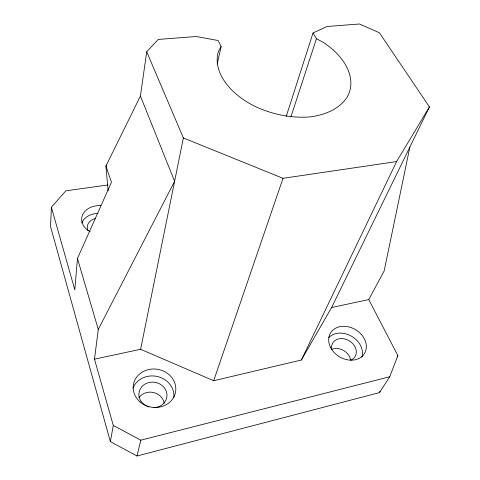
<?xml version="1.0" encoding="UTF-8"?>
<svg xmlns="http://www.w3.org/2000/svg" width="480" height="480" viewBox="0 0 480 480"><rect width="100%" height="100%" fill="white"/><g stroke="black" fill="none" stroke-linecap="round" stroke-linejoin="round"><path stroke-width="0.72" d="M108.036 184.956L65.802 190.824L51.384 207.294L50.556 226.668L110.376 441.63L137.016 456L379.446 392.616L389.748 376.74L397.884 355.632L368.73 299.574L384.168 270.942L409.86 147.102M217.212 64.02L221.124 46.524L218.1 40.518L196.236 36.516L158.25 39.432L146.706 51.756L140.424 96.036L105.918 166.11L111.474 182.25L77.448 258.474L74.814 289.86L51.384 207.294M110.376 441.63L113.286 425.436L94.482 359.166L98.268 329.424L174.612 181.29L140.424 96.036M94.482 359.166L140.616 349.278L183.378 137.952L146.706 51.756M137.016 456L140.796 440.184L389.748 376.74M286.254 116.346L313.002 32.994L327.042 26.49L359.52 24L379.362 32.73L429.444 106.938L331.614 307.512L301.368 360.03L213.672 380.724L140.616 349.278M290.874 116.982L316.452 38.688L313.002 32.994M213.672 380.724L283.014 178.308L396.6 161.568L429.444 106.938M379.446 392.616L379.986 391.224M301.368 360.03L396.6 161.568M221.124 46.524L218.376 51.552A68.598 43.29 16.8 0 0 257.418 107.538C274.326 114.87 292.728 118.476 311.148 116.802C324.888 114.702 338.88 109.452 346.944 97.482A68.598 43.29 16.8 0 0 323.706 42.66L316.452 38.688M397.092 356.874L397.884 355.632M106.83 165.036L105.918 166.11L108.114 190.728M331.614 307.512L368.73 299.574M183.378 137.952L283.014 178.308M113.286 425.436L140.796 440.184M77.448 258.474L98.268 329.424M88.098 230.73A12.45 9.6 5.2 0 1 95.496 218.484M331.458 349.482A12.864 10.398 31.8 0 1 350.604 359.712M138.882 397.686A13.83 12.594 9.1 0 1 153.468 392.496A13.83 12.594 9.1 0 1 164.208 403.398M146.166 405.834A14.076 12.714 9.6 0 1 143.652 385.014A14.076 12.714 9.6 0 1 165.996 390.606A14.076 12.714 9.6 0 1 153.306 407.622M148.908 406.956A14.076 12.714 9.6 0 1 146.82 406.158M331.632 349.44A13.074 10.464 31.3 0 1 340.212 338.64A13.074 10.464 31.3 0 1 355.146 347.136A13.074 10.464 31.3 0 1 350.622 360.252M90.18 231.774A18.876 14.442 5.4 0 1 82.5 215.094A18.876 14.442 5.4 0 1 100.878 205.62M328.752 337.602A19.614 15.702 31.3 0 1 351.744 336.36A19.614 15.702 31.3 0 1 361.932 357.18M132.936 388.242A21.12 19.074 9.6 0 1 157.452 376.512A21.12 19.074 9.6 0 1 173.808 397.764M81.786 222.978A18.678 14.4 5.2 0 1 97.968 213.372M140.076 401.934A21.378 19.194 9.9 0 0 175.308 393.138A21.378 19.194 9.9 0 0 148.134 369.666A21.378 19.194 9.9 0 0 140.076 401.934M330.564 347.436A19.83 15.762 31 0 0 363.108 355.344A19.83 15.762 31 0 0 348.852 326.922A19.83 15.762 31 0 0 330.564 347.436"/></g></svg>
